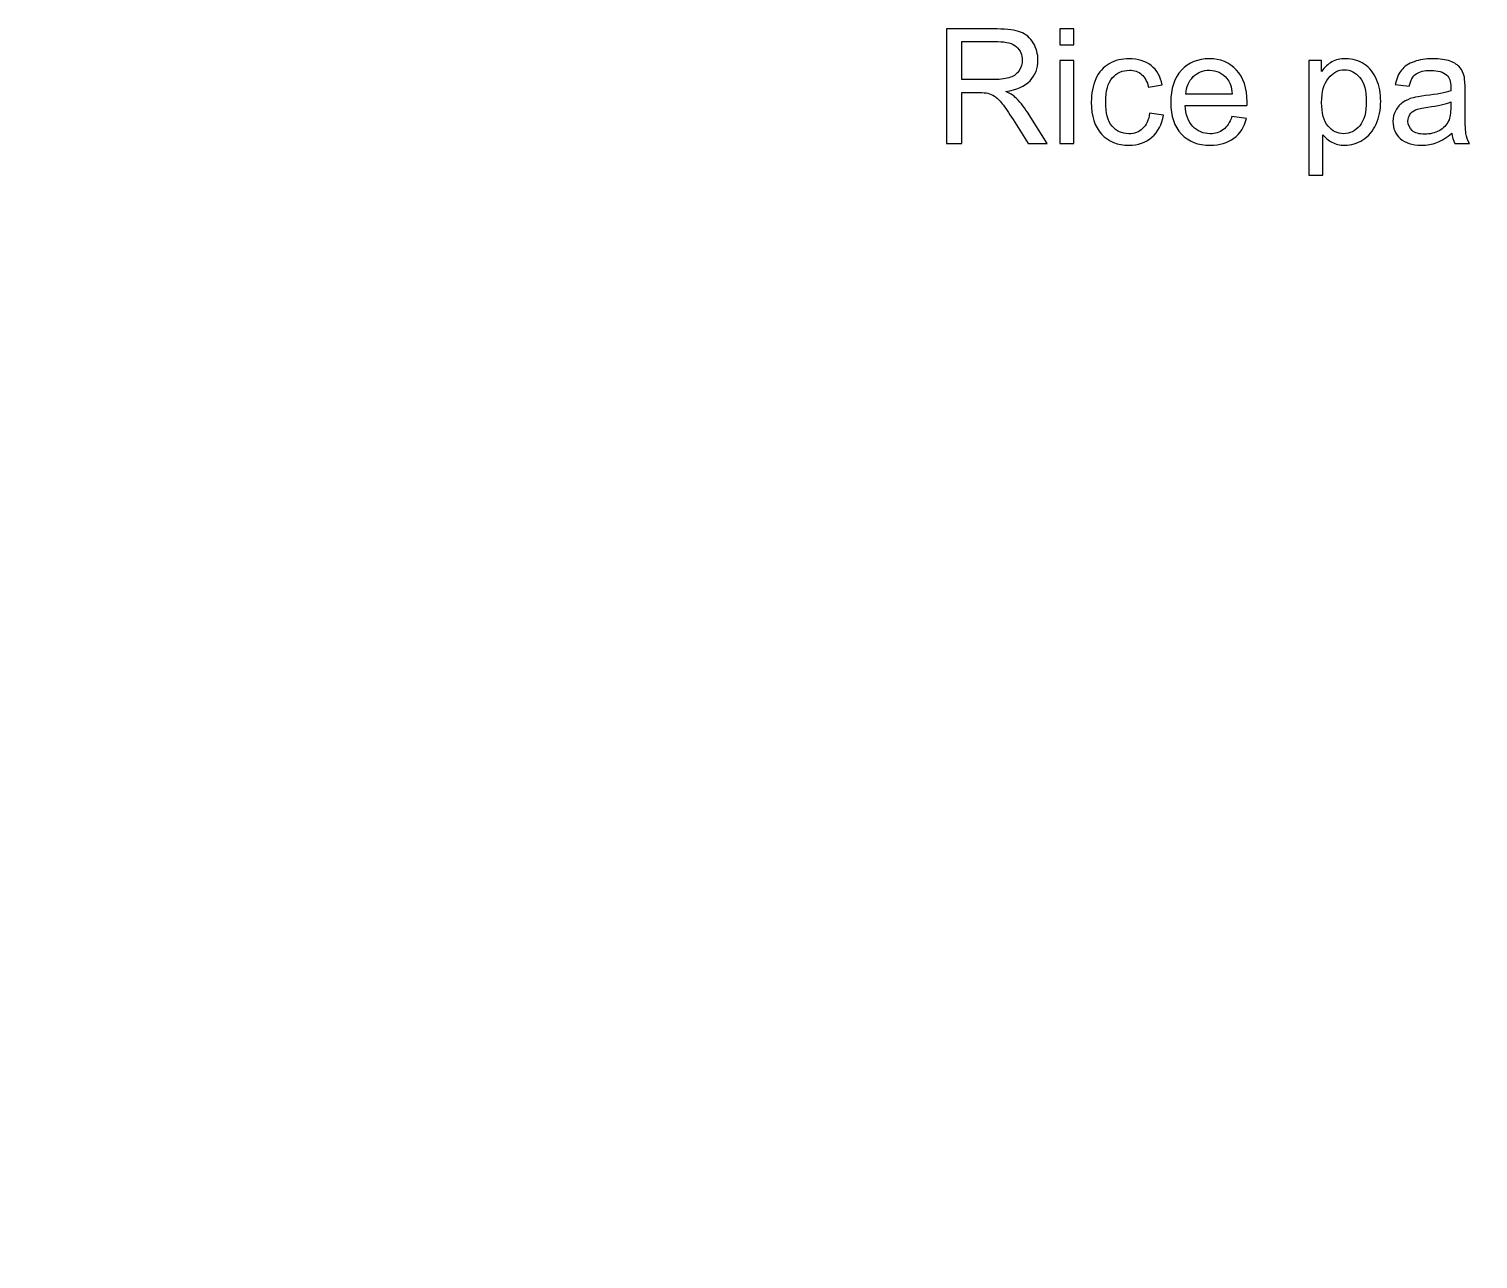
# Model space of a CAD drawing. Header units: inches. Extents: x -60.4 to -14.9, y -20.3 to 14.1.
# Drawn here: x -50.504 to -48.994, y -9.761 to -8.479 of the extents above; entities that cross this region are included whole.
import ezdxf

# ---------------------------------------------------------------- set-up
doc = ezdxf.new("R2010")
doc.units = ezdxf.units.IN
doc.header["$MEASUREMENT"] = 0
doc.layers.add('Master Desktop', color=7, linetype='Continuous', plot=False)

msp = doc.modelspace()

# ---------------------------------------------------------------- linework, layer by layer
at = {"layer": 'Master Desktop', "color": 155}
for points, knots in [([(-49.5475, -8.5982), (-49.5475, -8.5982), (-49.5475, -8.4789), (-49.5475, -8.4789), (-49.5475, -8.4789), (-49.5475, -8.4789), (-49.4946, -8.4789), (-49.4946, -8.4789), (-49.4946, -8.4789), (-49.484, -8.4789), (-49.4759, -8.48), (-49.4704, -8.4821), (-49.4704, -8.4821), (-49.4649, -8.4843), (-49.4604, -8.488), (-49.4571, -8.4935), (-49.4571, -8.4935), (-49.4538, -8.4989), (-49.4522, -8.5049), (-49.4522, -8.5114), (-49.4522, -8.5114), (-49.4522, -8.5199), (-49.4549, -8.527), (-49.4604, -8.5328), (-49.4604, -8.5328), (-49.4659, -8.5386), (-49.4743, -8.5423), (-49.4858, -8.5439), (-49.4858, -8.5439), (-49.4816, -8.5459), (-49.4784, -8.5479), (-49.4762, -8.5498), (-49.4762, -8.5498), (-49.4716, -8.5541), (-49.4673, -8.5594), (-49.4632, -8.5657), (-49.4632, -8.5657), (-49.4632, -8.5657), (-49.4426, -8.5982), (-49.4426, -8.5982), (-49.4426, -8.5982), (-49.4426, -8.5982), (-49.4623, -8.5982), (-49.4623, -8.5982), (-49.4623, -8.5982), (-49.4623, -8.5982), (-49.4781, -8.5734), (-49.4781, -8.5734), (-49.4781, -8.5734), (-49.4826, -8.5662), (-49.4864, -8.5607), (-49.4894, -8.5569), (-49.4894, -8.5569), (-49.4924, -8.5531), (-49.4951, -8.5505), (-49.4974, -8.549), (-49.4974, -8.549), (-49.4998, -8.5475), (-49.5022, -8.5464), (-49.5046, -8.5458), (-49.5046, -8.5458), (-49.5064, -8.5454), (-49.5093, -8.5452), (-49.5134, -8.5452), (-49.5134, -8.5452), (-49.5134, -8.5452), (-49.5317, -8.5452), (-49.5317, -8.5452), (-49.5317, -8.5452), (-49.5317, -8.5452), (-49.5317, -8.5982), (-49.5317, -8.5982), (-49.5317, -8.5982), (-49.5317, -8.5982), (-49.5475, -8.5982), (-49.5475, -8.5982)], [0, 0, 0, 0, 0.05, 0.05, 0.05, 0.05, 0.1, 0.1, 0.1, 0.1, 0.15, 0.15, 0.15, 0.15, 0.2, 0.2, 0.2, 0.2, 0.25, 0.25, 0.25, 0.25, 0.3, 0.3, 0.3, 0.3, 0.35, 0.35, 0.35, 0.35, 0.4, 0.4, 0.4, 0.4, 0.45, 0.45, 0.45, 0.45, 0.5, 0.5, 0.5, 0.5, 0.55, 0.55, 0.55, 0.55, 0.6, 0.6, 0.6, 0.6, 0.65, 0.65, 0.65, 0.65, 0.7, 0.7, 0.7, 0.7, 0.75, 0.75, 0.75, 0.75, 0.8, 0.8, 0.8, 0.8, 0.85, 0.85, 0.85, 0.85, 0.9, 0.9, 0.9, 0.9, 1, 1, 1, 1]), ([(-49.4293, -8.4956), (-49.4293, -8.4956), (-49.4293, -8.4789), (-49.4293, -8.4789), (-49.4293, -8.4789), (-49.4293, -8.4789), (-49.4147, -8.4789), (-49.4147, -8.4789), (-49.4147, -8.4789), (-49.4147, -8.4789), (-49.4147, -8.4956), (-49.4147, -8.4956), (-49.4147, -8.4956), (-49.4147, -8.4956), (-49.4293, -8.4956), (-49.4293, -8.4956)], [0, 0, 0, 0, 0.2, 0.2, 0.2, 0.2, 0.4, 0.4, 0.4, 0.4, 0.6, 0.6, 0.6, 0.6, 1, 1, 1, 1]), ([(-49.5317, -8.5316), (-49.5317, -8.5316), (-49.4978, -8.5316), (-49.4978, -8.5316), (-49.4978, -8.5316), (-49.4906, -8.5316), (-49.485, -8.5308), (-49.4809, -8.5293), (-49.4809, -8.5293), (-49.4769, -8.5278), (-49.4738, -8.5255), (-49.4717, -8.5221), (-49.4717, -8.5221), (-49.4696, -8.5189), (-49.4685, -8.5153), (-49.4685, -8.5115), (-49.4685, -8.5115), (-49.4685, -8.5058), (-49.4706, -8.5011), (-49.4746, -8.4975), (-49.4746, -8.4975), (-49.4787, -8.4939), (-49.4852, -8.4921), (-49.494, -8.4921), (-49.494, -8.4921), (-49.494, -8.4921), (-49.5317, -8.4921), (-49.5317, -8.4921), (-49.5317, -8.4921), (-49.5317, -8.4921), (-49.5317, -8.5316), (-49.5317, -8.5316)], [0, 0, 0, 0, 0.111111, 0.111111, 0.111111, 0.111111, 0.222222, 0.222222, 0.222222, 0.222222, 0.333333, 0.333333, 0.333333, 0.333333, 0.444444, 0.444444, 0.444444, 0.444444, 0.555556, 0.555556, 0.555556, 0.555556, 0.666667, 0.666667, 0.666667, 0.666667, 0.777778, 0.777778, 0.777778, 0.777778, 1, 1, 1, 1]), ([(-49.4293, -8.5982), (-49.4293, -8.5982), (-49.4293, -8.5117), (-49.4293, -8.5117), (-49.4293, -8.5117), (-49.4293, -8.5117), (-49.4147, -8.5117), (-49.4147, -8.5117), (-49.4147, -8.5117), (-49.4147, -8.5117), (-49.4147, -8.5982), (-49.4147, -8.5982), (-49.4147, -8.5982), (-49.4147, -8.5982), (-49.4293, -8.5982), (-49.4293, -8.5982)], [0, 0, 0, 0, 0.2, 0.2, 0.2, 0.2, 0.4, 0.4, 0.4, 0.4, 0.6, 0.6, 0.6, 0.6, 1, 1, 1, 1]), ([(-49.3358, -8.5666), (-49.3358, -8.5666), (-49.3215, -8.5686), (-49.3215, -8.5686), (-49.3215, -8.5686), (-49.3231, -8.5784), (-49.3271, -8.5861), (-49.3335, -8.5917), (-49.3335, -8.5917), (-49.34, -8.5973), (-49.348, -8.6001), (-49.3574, -8.6001), (-49.3574, -8.6001), (-49.3692, -8.6001), (-49.3787, -8.5962), (-49.3859, -8.5885), (-49.3859, -8.5885), (-49.3931, -8.5808), (-49.3966, -8.5697), (-49.3966, -8.5553), (-49.3966, -8.5553), (-49.3966, -8.546), (-49.3951, -8.5378), (-49.392, -8.5308), (-49.392, -8.5308), (-49.3889, -8.5239), (-49.3842, -8.5186), (-49.3779, -8.5151), (-49.3779, -8.5151), (-49.3716, -8.5116), (-49.3647, -8.5099), (-49.3573, -8.5099), (-49.3573, -8.5099), (-49.3479, -8.5099), (-49.3402, -8.5123), (-49.3343, -8.517), (-49.3343, -8.517), (-49.3283, -8.5218), (-49.3245, -8.5285), (-49.3228, -8.5372), (-49.3228, -8.5372), (-49.3228, -8.5372), (-49.337, -8.5394), (-49.337, -8.5394), (-49.337, -8.5394), (-49.3383, -8.5336), (-49.3407, -8.5292), (-49.3442, -8.5263), (-49.3442, -8.5263), (-49.3476, -8.5234), (-49.3518, -8.5219), (-49.3567, -8.5219), (-49.3567, -8.5219), (-49.3641, -8.5219), (-49.3701, -8.5245), (-49.3747, -8.5298), (-49.3747, -8.5298), (-49.3793, -8.5351), (-49.3816, -8.5435), (-49.3816, -8.5549), (-49.3816, -8.5549), (-49.3816, -8.5665), (-49.3794, -8.5749), (-49.375, -8.5802), (-49.375, -8.5802), (-49.3705, -8.5854), (-49.3647, -8.5881), (-49.3576, -8.5881), (-49.3576, -8.5881), (-49.3518, -8.5881), (-49.347, -8.5863), (-49.3431, -8.5828), (-49.3431, -8.5828), (-49.3393, -8.5793), (-49.3368, -8.5739), (-49.3358, -8.5666)], [0, 0, 0, 0, 0.05, 0.05, 0.05, 0.05, 0.1, 0.1, 0.1, 0.1, 0.15, 0.15, 0.15, 0.15, 0.2, 0.2, 0.2, 0.2, 0.25, 0.25, 0.25, 0.25, 0.3, 0.3, 0.3, 0.3, 0.35, 0.35, 0.35, 0.35, 0.4, 0.4, 0.4, 0.4, 0.45, 0.45, 0.45, 0.45, 0.5, 0.5, 0.5, 0.5, 0.55, 0.55, 0.55, 0.55, 0.6, 0.6, 0.6, 0.6, 0.65, 0.65, 0.65, 0.65, 0.7, 0.7, 0.7, 0.7, 0.75, 0.75, 0.75, 0.75, 0.8, 0.8, 0.8, 0.8, 0.85, 0.85, 0.85, 0.85, 0.9, 0.9, 0.9, 0.9, 1, 1, 1, 1]), ([(-49.25, -8.5702), (-49.25, -8.5702), (-49.2348, -8.5722), (-49.2348, -8.5722), (-49.2348, -8.5722), (-49.2372, -8.581), (-49.2416, -8.5879), (-49.248, -8.5928), (-49.248, -8.5928), (-49.2545, -8.5976), (-49.2627, -8.6001), (-49.2727, -8.6001), (-49.2727, -8.6001), (-49.2853, -8.6001), (-49.2953, -8.5962), (-49.3027, -8.5884), (-49.3027, -8.5884), (-49.3101, -8.5806), (-49.3138, -8.5697), (-49.3138, -8.5557), (-49.3138, -8.5557), (-49.3138, -8.5412), (-49.3101, -8.5299), (-49.3026, -8.5219), (-49.3026, -8.5219), (-49.2951, -8.5139), (-49.2854, -8.5099), (-49.2735, -8.5099), (-49.2735, -8.5099), (-49.262, -8.5099), (-49.2526, -8.5138), (-49.2453, -8.5217), (-49.2453, -8.5217), (-49.238, -8.5295), (-49.2343, -8.5406), (-49.2343, -8.5548), (-49.2343, -8.5548), (-49.2343, -8.5557), (-49.2343, -8.557), (-49.2344, -8.5587), (-49.2344, -8.5587), (-49.2344, -8.5587), (-49.2988, -8.5587), (-49.2988, -8.5587), (-49.2988, -8.5587), (-49.2983, -8.5682), (-49.2956, -8.5755), (-49.2908, -8.5805), (-49.2908, -8.5805), (-49.2859, -8.5855), (-49.2799, -8.5881), (-49.2727, -8.5881), (-49.2727, -8.5881), (-49.2674, -8.5881), (-49.2628, -8.5866), (-49.259, -8.5838), (-49.259, -8.5838), (-49.2552, -8.581), (-49.2522, -8.5765), (-49.25, -8.5702)], [0, 0, 0, 0, 0.0625, 0.0625, 0.0625, 0.0625, 0.125, 0.125, 0.125, 0.125, 0.1875, 0.1875, 0.1875, 0.1875, 0.25, 0.25, 0.25, 0.25, 0.3125, 0.3125, 0.3125, 0.3125, 0.375, 0.375, 0.375, 0.375, 0.4375, 0.4375, 0.4375, 0.4375, 0.5, 0.5, 0.5, 0.5, 0.5625, 0.5625, 0.5625, 0.5625, 0.625, 0.625, 0.625, 0.625, 0.6875, 0.6875, 0.6875, 0.6875, 0.75, 0.75, 0.75, 0.75, 0.8125, 0.8125, 0.8125, 0.8125, 0.875, 0.875, 0.875, 0.875, 1, 1, 1, 1]), ([(-49.17, -8.6314), (-49.17, -8.6314), (-49.17, -8.5117), (-49.17, -8.5117), (-49.17, -8.5117), (-49.17, -8.5117), (-49.1566, -8.5117), (-49.1566, -8.5117), (-49.1566, -8.5117), (-49.1566, -8.5117), (-49.1566, -8.5231), (-49.1566, -8.5231), (-49.1566, -8.5231), (-49.1535, -8.5187), (-49.1499, -8.5154), (-49.146, -8.5132), (-49.146, -8.5132), (-49.142, -8.511), (-49.1372, -8.5099), (-49.1316, -8.5099), (-49.1316, -8.5099), (-49.1242, -8.5099), (-49.1177, -8.5118), (-49.1121, -8.5156), (-49.1121, -8.5156), (-49.1064, -8.5194), (-49.1022, -8.5247), (-49.0993, -8.5316), (-49.0993, -8.5316), (-49.0964, -8.5385), (-49.095, -8.5461), (-49.095, -8.5543), (-49.095, -8.5543), (-49.095, -8.5631), (-49.0966, -8.5711), (-49.0997, -8.5782), (-49.0997, -8.5782), (-49.1029, -8.5852), (-49.1075, -8.5906), (-49.1136, -8.5944), (-49.1136, -8.5944), (-49.1196, -8.5982), (-49.1259, -8.6001), (-49.1326, -8.6001), (-49.1326, -8.6001), (-49.1375, -8.6001), (-49.1419, -8.599), (-49.1458, -8.597), (-49.1458, -8.597), (-49.1496, -8.5949), (-49.1528, -8.5923), (-49.1553, -8.5892), (-49.1553, -8.5892), (-49.1553, -8.5892), (-49.1553, -8.6314), (-49.1553, -8.6314), (-49.1553, -8.6314), (-49.1553, -8.6314), (-49.17, -8.6314), (-49.17, -8.6314)], [0, 0, 0, 0, 0.0625, 0.0625, 0.0625, 0.0625, 0.125, 0.125, 0.125, 0.125, 0.1875, 0.1875, 0.1875, 0.1875, 0.25, 0.25, 0.25, 0.25, 0.3125, 0.3125, 0.3125, 0.3125, 0.375, 0.375, 0.375, 0.375, 0.4375, 0.4375, 0.4375, 0.4375, 0.5, 0.5, 0.5, 0.5, 0.5625, 0.5625, 0.5625, 0.5625, 0.625, 0.625, 0.625, 0.625, 0.6875, 0.6875, 0.6875, 0.6875, 0.75, 0.75, 0.75, 0.75, 0.8125, 0.8125, 0.8125, 0.8125, 0.875, 0.875, 0.875, 0.875, 1, 1, 1, 1]), ([(-49.0208, -8.5874), (-49.0262, -8.592), (-49.0315, -8.5953), (-49.0365, -8.5972), (-49.0365, -8.5972), (-49.0415, -8.5991), (-49.0469, -8.6001), (-49.0527, -8.6001), (-49.0527, -8.6001), (-49.0622, -8.6001), (-49.0695, -8.5978), (-49.0746, -8.5931), (-49.0746, -8.5931), (-49.0797, -8.5885), (-49.0823, -8.5826), (-49.0823, -8.5754), (-49.0823, -8.5754), (-49.0823, -8.5712), (-49.0813, -8.5673), (-49.0794, -8.5638), (-49.0794, -8.5638), (-49.0774, -8.5603), (-49.0749, -8.5575), (-49.0718, -8.5554), (-49.0718, -8.5554), (-49.0687, -8.5533), (-49.0652, -8.5517), (-49.0613, -8.5506), (-49.0613, -8.5506), (-49.0584, -8.5499), (-49.054, -8.5491), (-49.0482, -8.5484), (-49.0482, -8.5484), (-49.0364, -8.547), (-49.0276, -8.5453), (-49.022, -8.5434), (-49.022, -8.5434), (-49.022, -8.5414), (-49.0219, -8.5401), (-49.0219, -8.5396), (-49.0219, -8.5396), (-49.0219, -8.5336), (-49.0233, -8.5295), (-49.0261, -8.527), (-49.0261, -8.527), (-49.0299, -8.5237), (-49.0354, -8.5221), (-49.0428, -8.5221), (-49.0428, -8.5221), (-49.0498, -8.5221), (-49.0549, -8.5233), (-49.0581, -8.5257), (-49.0581, -8.5257), (-49.0614, -8.5281), (-49.0639, -8.5324), (-49.0654, -8.5386), (-49.0654, -8.5386), (-49.0654, -8.5386), (-49.0798, -8.5366), (-49.0798, -8.5366), (-49.0798, -8.5366), (-49.0785, -8.5304), (-49.0763, -8.5255), (-49.0733, -8.5217), (-49.0733, -8.5217), (-49.0703, -8.5179), (-49.066, -8.515), (-49.0603, -8.513), (-49.0603, -8.513), (-49.0547, -8.5109), (-49.0481, -8.5099), (-49.0407, -8.5099), (-49.0407, -8.5099), (-49.0333, -8.5099), (-49.0273, -8.5108), (-49.0226, -8.5125), (-49.0226, -8.5125), (-49.018, -8.5143), (-49.0146, -8.5164), (-49.0124, -8.5191), (-49.0124, -8.5191), (-49.0103, -8.5217), (-49.0087, -8.525), (-49.0078, -8.5291), (-49.0078, -8.5291), (-49.0074, -8.5316), (-49.0071, -8.5361), (-49.0071, -8.5425), (-49.0071, -8.5425), (-49.0071, -8.5425), (-49.0071, -8.562), (-49.0071, -8.562), (-49.0071, -8.562), (-49.0071, -8.5756), (-49.0068, -8.5841), (-49.0062, -8.5878), (-49.0062, -8.5878), (-49.0056, -8.5914), (-49.0044, -8.5949), (-49.0026, -8.5982), (-49.0026, -8.5982), (-49.0026, -8.5982), (-49.0179, -8.5982), (-49.0179, -8.5982), (-49.0179, -8.5982), (-49.0194, -8.5951), (-49.0204, -8.5915), (-49.0208, -8.5874)], [0, 0, 0, 0, 0.035714, 0.035714, 0.035714, 0.035714, 0.071429, 0.071429, 0.071429, 0.071429, 0.107143, 0.107143, 0.107143, 0.107143, 0.142857, 0.142857, 0.142857, 0.142857, 0.178571, 0.178571, 0.178571, 0.178571, 0.214286, 0.214286, 0.214286, 0.214286, 0.25, 0.25, 0.25, 0.25, 0.285714, 0.285714, 0.285714, 0.285714, 0.321429, 0.321429, 0.321429, 0.321429, 0.357143, 0.357143, 0.357143, 0.357143, 0.392857, 0.392857, 0.392857, 0.392857, 0.428571, 0.428571, 0.428571, 0.428571, 0.464286, 0.464286, 0.464286, 0.464286, 0.5, 0.5, 0.5, 0.5, 0.535714, 0.535714, 0.535714, 0.535714, 0.571429, 0.571429, 0.571429, 0.571429, 0.607143, 0.607143, 0.607143, 0.607143, 0.642857, 0.642857, 0.642857, 0.642857, 0.678571, 0.678571, 0.678571, 0.678571, 0.714286, 0.714286, 0.714286, 0.714286, 0.75, 0.75, 0.75, 0.75, 0.785714, 0.785714, 0.785714, 0.785714, 0.821429, 0.821429, 0.821429, 0.821429, 0.857143, 0.857143, 0.857143, 0.857143, 0.892857, 0.892857, 0.892857, 0.892857, 0.928571, 0.928571, 0.928571, 0.928571, 1, 1, 1, 1]), ([(-49.298, -8.5467), (-49.298, -8.5467), (-49.2498, -8.5467), (-49.2498, -8.5467), (-49.2498, -8.5467), (-49.2504, -8.5395), (-49.2523, -8.534), (-49.2553, -8.5304), (-49.2553, -8.5304), (-49.26, -8.5247), (-49.266, -8.5219), (-49.2734, -8.5219), (-49.2734, -8.5219), (-49.2802, -8.5219), (-49.2858, -8.5241), (-49.2904, -8.5286), (-49.2904, -8.5286), (-49.2949, -8.5331), (-49.2975, -8.5392), (-49.298, -8.5467)], [0, 0, 0, 0, 0.166667, 0.166667, 0.166667, 0.166667, 0.333333, 0.333333, 0.333333, 0.333333, 0.5, 0.5, 0.5, 0.5, 0.666667, 0.666667, 0.666667, 0.666667, 1, 1, 1, 1]), ([(-49.1566, -8.5555), (-49.1566, -8.5666), (-49.1544, -8.5748), (-49.1499, -8.5801), (-49.1499, -8.5801), (-49.1454, -8.5854), (-49.14, -8.5881), (-49.1336, -8.5881), (-49.1336, -8.5881), (-49.1271, -8.5881), (-49.1215, -8.5853), (-49.1169, -8.5798), (-49.1169, -8.5798), (-49.1123, -8.5743), (-49.11, -8.5658), (-49.11, -8.5543), (-49.11, -8.5543), (-49.11, -8.5433), (-49.1122, -8.5351), (-49.1168, -8.5296), (-49.1168, -8.5296), (-49.1213, -8.5241), (-49.1267, -8.5214), (-49.1329, -8.5214), (-49.1329, -8.5214), (-49.1392, -8.5214), (-49.1447, -8.5243), (-49.1494, -8.5301), (-49.1494, -8.5301), (-49.1543, -8.536), (-49.1566, -8.5444), (-49.1566, -8.5555)], [0, 0, 0, 0, 0.111111, 0.111111, 0.111111, 0.111111, 0.222222, 0.222222, 0.222222, 0.222222, 0.333333, 0.333333, 0.333333, 0.333333, 0.444444, 0.444444, 0.444444, 0.444444, 0.555556, 0.555556, 0.555556, 0.555556, 0.666667, 0.666667, 0.666667, 0.666667, 0.777778, 0.777778, 0.777778, 0.777778, 1, 1, 1, 1]), ([(-49.0219, -8.5549), (-49.0273, -8.5571), (-49.0353, -8.5589), (-49.0459, -8.5604), (-49.0459, -8.5604), (-49.052, -8.5613), (-49.0563, -8.5622), (-49.0588, -8.5633), (-49.0588, -8.5633), (-49.0613, -8.5644), (-49.0632, -8.566), (-49.0646, -8.568), (-49.0646, -8.568), (-49.0659, -8.5701), (-49.0666, -8.5724), (-49.0666, -8.575), (-49.0666, -8.575), (-49.0666, -8.5788), (-49.0651, -8.5821), (-49.0622, -8.5847), (-49.0622, -8.5847), (-49.0592, -8.5873), (-49.0549, -8.5886), (-49.0492, -8.5886), (-49.0492, -8.5886), (-49.0435, -8.5886), (-49.0385, -8.5873), (-49.0341, -8.5849), (-49.0341, -8.5849), (-49.0297, -8.5824), (-49.0264, -8.5791), (-49.0244, -8.5748), (-49.0244, -8.5748), (-49.0228, -8.5715), (-49.022, -8.5666), (-49.022, -8.5602), (-49.022, -8.5602), (-49.022, -8.5602), (-49.0219, -8.5549), (-49.0219, -8.5549)], [0, 0, 0, 0, 0.090909, 0.090909, 0.090909, 0.090909, 0.181818, 0.181818, 0.181818, 0.181818, 0.272727, 0.272727, 0.272727, 0.272727, 0.363636, 0.363636, 0.363636, 0.363636, 0.454545, 0.454545, 0.454545, 0.454545, 0.545455, 0.545455, 0.545455, 0.545455, 0.636364, 0.636364, 0.636364, 0.636364, 0.727273, 0.727273, 0.727273, 0.727273, 0.818182, 0.818182, 0.818182, 0.818182, 1, 1, 1, 1])]:
    msp.add_open_spline(points, degree=3, knots=knots, dxfattribs=at)
at = {"layer": 'Master Desktop', "color": 155, "lineweight": 9}
msp.add_open_spline([(-50.5037, -13.6799), (-50.5037, -13.6799), (-47.4829, -8.5549), (-47.4829, -8.5549), (-47.4829, -8.5549), (-47.4829, -8.5549), (-47.4829, -8.5549), (-47.4829, -8.5549)], degree=3, knots=[0, 0, 0, 0, 0.333333, 0.333333, 0.333333, 0.333333, 1, 1, 1, 1], dxfattribs=at)

doc.saveas('drawing.dxf')
